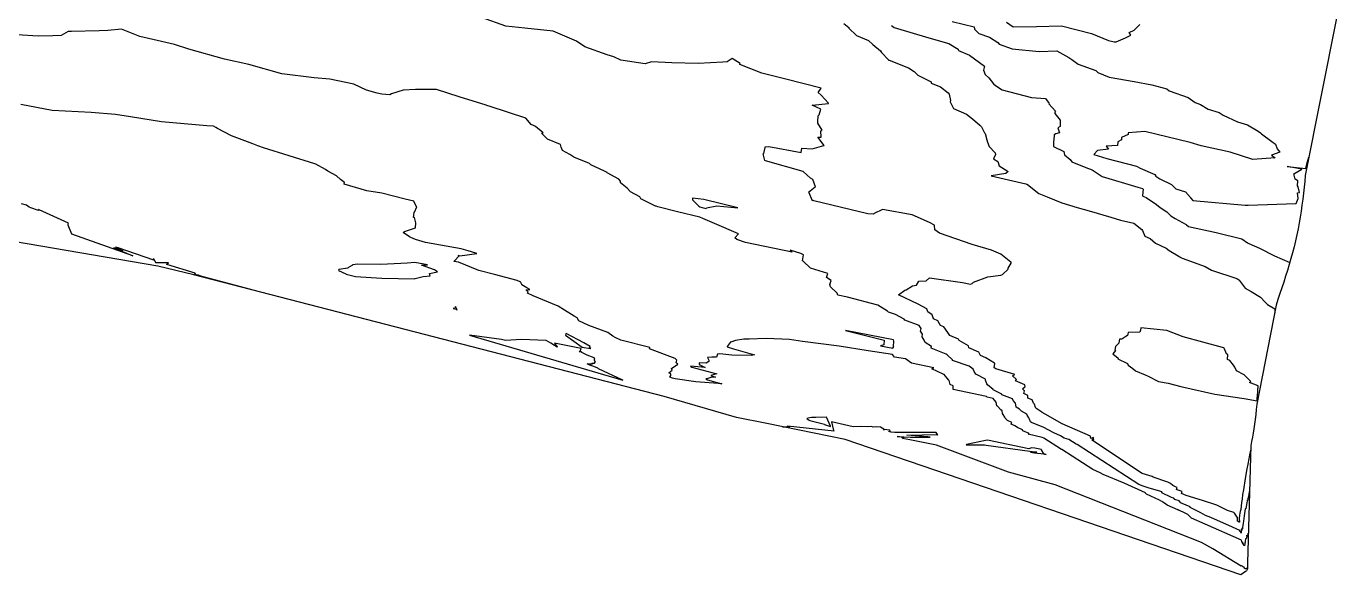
# Model space of a CAD drawing. Header units: metres. Extents: x 706349 to 713144, y 2649082 to 2655455.
# Drawn here: x 712631.2 to 713127.6, y 2651472.3 to 2651680.2 of the extents above; entities that cross this region are included whole.
import ezdxf

# ---------------------------------------------------------------- set-up
doc = ezdxf.new("R2010")
doc.units = ezdxf.units.M
for name, color, linetype in [('C-TINN-BNDY', 110, 'Continuous'), ('C-TOPO-MAJR', 9, 'Continuous'), ('C-TOPO-MINR', 8, 'Continuous')]:
    doc.layers.add(name, color=color, linetype=linetype)

msp = doc.modelspace()

# ---------------------------------------------------------------- linework, layer by layer
at = {"layer": 'C-TINN-BNDY', "color": 110, "linetype": 'Continuous', "lineweight": -3, "flags": 128}
msp.add_lwpolyline([(713127.57, 2651683.8), (713115.65, 2651623.65), (713115.43, 2651621.38), (713115.21, 2651619.12), (713114.95, 2651616.87), (713114.68, 2651614.61), (713114.39, 2651612.35), (713114.06, 2651610.1), (713113.7, 2651607.85), (713113.32, 2651605.61), (713112.91, 2651603.36), (713112.46, 2651601.11), (713111.96, 2651598.85), (713111.42, 2651596.6), (713110.84, 2651594.35), (713110.22, 2651592.12), (713109.57, 2651589.9), (713108.88, 2651587.67), (713108.19, 2651585.44), (713107.46, 2651583.22), (713106.74, 2651581.02), (713106.02, 2651578.83), (713105.3, 2651576.65), (713104.58, 2651574.47), (713097.25, 2651536.9), (713097.09, 2651534.95), (713096.89, 2651533.05), (713096.68, 2651531.19), (713096.41, 2651529.38), (713096.16, 2651527.65), (713095.88, 2651525.99), (713095.59, 2651524.4), (713095.29, 2651522.85), (713094.97, 2651521.35), (713093.7, 2651476.82), (713093.77, 2651476.2), (713093.78, 2651475.65), (713093.77, 2651475.16), (713093.73, 2651474.73), (713093.66, 2651474.37), (713093.54, 2651474.06), (713093.41, 2651473.84), (713093.2, 2651473.65), (713092.99, 2651473.51), (713091.21, 2651472.31), (712941.39, 2651523.58), (712911.7, 2651529.58), (712900.2, 2651531.93), (712872.78, 2651539.89), (712694.71, 2651585.95), (712681.07, 2651589.31), (711779.64, 2651743.41)], dxfattribs=at)
at = {"layer": 'C-TOPO-MAJR', "color": 9, "linetype": 'Continuous', "lineweight": -3, "elevation": -10, "flags": 128}
msp.add_lwpolyline([(713002.41, 2651681.66), (713005.01, 2651679.93), (713013.86, 2651680.12), (713023.32, 2651680.29), (713034.71, 2651677.4), (713041.12, 2651674.79), (713042.76, 2651674.39), (713043.23, 2651674.23), (713043.72, 2651674.23), (713044.03, 2651674.29), (713047.53, 2651675.72), (713049.55, 2651676.77), (713048.99, 2651677.81), (713050.8, 2651678.67), (713052.96, 2651680.79)], dxfattribs=at)
at = {"layer": 'C-TOPO-MAJR', "color": 9, "linetype": 'Continuous', "lineweight": -3, "flags": 128}
msp.add_lwpolyline([(713094.47, 2651503.76), (713094.42, 2651503.81), (713094.21, 2651502.68), (713094, 2651501.75), (713093.79, 2651500.46), (713093.72, 2651500.75), (713093.51, 2651499.68), (713093.08, 2651497.34), (713093, 2651497.36), (713092.92, 2651497.33), (713092.53, 2651494.71), (713092.37, 2651493.68), (713092.23, 2651492.6), (713092.1, 2651491.84), (713091.91, 2651490.26), (713091.81, 2651489.75), (713091.72, 2651489.99), (713091.62, 2651489.6), (713091.55, 2651489.14), (713091.45, 2651489.43), (713091.36, 2651489.66), (713091.33, 2651488.94), (713091.34, 2651488.11), (713091.23, 2651488.43), (713091.15, 2651488.61), (713091.06, 2651488.88), (713090.96, 2651488.65), (713090.87, 2651489.01), (713090.86, 2651488.99), (713090.84, 2651489.05), (713086.73, 2651491.02), (713085.8, 2651491.39), (713079.84, 2651493.98), (713077.82, 2651494.82), (713076.03, 2651495.75), (713074, 2651496.74), (713072.05, 2651497.87), (713072.06, 2651498.08), (713069.02, 2651499.31), (713068.48, 2651499.6), (713067.87, 2651500.34), (713066.21, 2651500.86), (713065.8, 2651501.34), (713064.99, 2651501.66), (713061.25, 2651503.35), (713061.37, 2651503.7), (713056.55, 2651505.18), (713054.22, 2651505.85), (713052.58, 2651506.58), (713029.23, 2651521.73), (713028.9, 2651521.75), (713026.04, 2651523.59), (713024.37, 2651524.14), (713022.91, 2651524.9), (713020.45, 2651526.16), (713016.34, 2651528.2), (713015.99, 2651528.36), (713016, 2651528.38), (713011.89, 2651529.97), (713011.56, 2651530.3), (713011.21, 2651531.34), (713010.97, 2651531.72), (713010.24, 2651532.76), (713010.21, 2651533.21), (713008.12, 2651534.3), (713007.44, 2651535.04), (713006.17, 2651535.87), (713006.05, 2651536.7), (713005.83, 2651537.38), (713004.99, 2651538.37), (713004.72, 2651538.98), (713000.76, 2651540.45), (713000.76, 2651540.7), (712997.72, 2651542.3), (712997.39, 2651542.43), (712997.38, 2651542.46), (712995.27, 2651544.3), (712995.02, 2651544.61), (712994.53, 2651546.06), (712994.56, 2651546.4), (712990.87, 2651548.32), (712990.19, 2651549.39), (712989.88, 2651550.27), (712988.3, 2651551.34), (712982.02, 2651553.51), (712982.04, 2651553.72), (712980.05, 2651555.62), (712979.64, 2651555.9), (712979.66, 2651555.94), (712973.96, 2651558.16), (712974.01, 2651558.79), (712971.6, 2651560.31), (712971.32, 2651561.26), (712970.52, 2651562.44), (712970.6, 2651563.47), (712969.84, 2651564.57), (712970.16, 2651565.69), (712969.36, 2651566.73), (712963.98, 2651568.82), (712963.76, 2651569.21), (712960.43, 2651570.92), (712957.8, 2651571.8), (712957.43, 2651572.25), (712953.74, 2651574.47), (712942.25, 2651577.55), (712938.62, 2651578.23), (712938.4, 2651578.63), (712938.36, 2651579.04), (712935.75, 2651581.46), (712935.53, 2651582.24), (712936, 2651583.88), (712934.31, 2651584.98), (712934.82, 2651586.42), (712928.23, 2651588.49), (712925.42, 2651591.1), (712925.14, 2651591.33), (712925.6, 2651593.52), (712925.36, 2651593.71), (712924.56, 2651594.1), (712920.49, 2651595.25), (712921.3, 2651594.58), (712903.67, 2651598.18), (712900.3, 2651599.36), (712899.54, 2651599.94), (712900.99, 2651601.5), (712899.21, 2651602.32), (712893.63, 2651604.72), (712887.49, 2651607.37), (712886.35, 2651607.77), (712877.86, 2651609.87), (712870.41, 2651611.69), (712869.72, 2651611.92), (712869.54, 2651612.02), (712863.93, 2651614.81), (712863.57, 2651615.57), (712860.07, 2651617.39), (712858.83, 2651618.75), (712856.29, 2651620.78), (712856.23, 2651621.47), (712855.66, 2651622.15), (712851.27, 2651624.62), (712851.18, 2651624.73), (712850.26, 2651625.26), (712845.08, 2651627.63), (712844.55, 2651628.1), (712838.61, 2651630.49), (712837.1, 2651631.61), (712834.32, 2651633.05), (712833.75, 2651634.37), (712833.49, 2651635.35), (712828.61, 2651637.34), (712826.36, 2651639.65), (712827, 2651639.83), (712824.1, 2651642.21), (712823.26, 2651642.55), (712822.37, 2651642.93), (712820.36, 2651645.36), (712806.89, 2651649.73), (712805.59, 2651650.07), (712805.37, 2651650.29), (712795.15, 2651653.36), (712786.62, 2651656.14), (712778.63, 2651656.18), (712773.94, 2651655.97), (712769.51, 2651654.57), (712768.91, 2651654.17), (712765.83, 2651654.36), (712764.13, 2651654.86), (712760.1, 2651655.96), (712755.3, 2651658.19), (712746.12, 2651660.1), (712740.23, 2651660.64), (712727.99, 2651662.11), (712715.51, 2651665.69), (712706.33, 2651667.63), (712692.77, 2651671.53), (712687.31, 2651673.18), (712674.24, 2651676.21), (712667.32, 2651679.05), (712662.14, 2651678.51), (712658.82, 2651678.43), (712648.28, 2651678.19), (712647.06, 2651678.11), (712644.47, 2651676.6), (712641.3, 2651676.54), (712635.7, 2651676.36), (712627.71, 2651676.87)], dxfattribs=at)
at = {"layer": 'C-TOPO-MINR', "color": 8, "linetype": 'Continuous', "lineweight": -3, "flags": 128}
for points, elevation in [([(713094.92, 2651519.52), (713094.91, 2651519.53), (713094.57, 2651517.73), (713094.24, 2651516.23), (713093.9, 2651514.18), (713093.89, 2651514.23), (713093.55, 2651512.51), (713092.86, 2651508.77), (713092.84, 2651508.77), (713092.83, 2651508.77), (713092.19, 2651504.44), (713091.91, 2651502.74), (713091.69, 2651500.96), (713091.47, 2651499.71), (713091.17, 2651497.1), (713091.01, 2651496.26), (713090.98, 2651496.32), (713090.82, 2651495.66), (713090.7, 2651494.89), (713090.69, 2651494.92), (713090.68, 2651494.93), (713090.63, 2651493.7), (713090.66, 2651492.27), (713090.65, 2651492.28), (713090.65, 2651492.29), (713090.65, 2651492.3), (713090.64, 2651492.29), (713090.64, 2651492.3), (713090.63, 2651492.29), (713089.97, 2651492.61), (713089.9, 2651492.65), (713089.97, 2651494.02), (713089.78, 2651494.09), (713088.86, 2651495.71), (713088.54, 2651495.86), (713086.12, 2651496.65), (713082.19, 2651498.67), (713076.66, 2651500.5), (713070.57, 2651502.32), (713069.59, 2651502.7), (713068.76, 2651503.08), (713069.03, 2651503.85), (713067.92, 2651504.2), (713067.07, 2651504.44), (713066.85, 2651504.66), (713067.06, 2651505.35), (713066.54, 2651505.63), (713065.44, 2651506.11), (713064.56, 2651506.89), (713063.56, 2651507.46), (713057.97, 2651509.31), (713057.63, 2651509.61), (713053.82, 2651510.63), (713035.02, 2651523.25), (713034.9, 2651523.33), (713034.89, 2651523.33), (713034.86, 2651523.36), (713034.95, 2651523.44), (713035.18, 2651523.65), (713035.28, 2651523.8), (713035.04, 2651523.71), (713035.3, 2651523.9), (713035.43, 2651524.14), (713035.39, 2651524.27), (713035.07, 2651524.23), (713034.36, 2651523.98), (713034.41, 2651524.13), (713034.39, 2651524.24), (713034.31, 2651524.28), (713034.27, 2651524.34), (713034.27, 2651524.43), (713034.27, 2651524.54), (713034.3, 2651524.78), (713023.55, 2651529.55), (713017.13, 2651533.21), (713015.96, 2651533.82), (713015.86, 2651533.92), (713013.54, 2651535.44), (713013.5, 2651535.73), (713013.08, 2651536.99), (713012.75, 2651537.37), (713012.22, 2651538.62), (713010.5, 2651539.25), (713010.53, 2651540.28), (713009.09, 2651541.03), (713009.32, 2651541.95), (713008.49, 2651542.74), (713009.57, 2651543.6), (713009.35, 2651544.33), (713005.87, 2651545.75), (713006.3, 2651546.37), (713004.75, 2651547.69), (713005.57, 2651548.16), (712998.49, 2651550.38), (712998.11, 2651550.64), (712997.86, 2651550.72), (712998.04, 2651552.39), (712997.95, 2651552.48), (712994.65, 2651554.53), (712992.58, 2651555.42), (712991.97, 2651556.7), (712988.22, 2651558.29), (712988.13, 2651559.09), (712984.55, 2651561.14), (712984.29, 2651561.56), (712980.99, 2651563.04), (712980.27, 2651564.06), (712980.3, 2651564.14), (712978.68, 2651566.24), (712977.45, 2651566.72), (712976.41, 2651568.5), (712974.82, 2651569.32), (712974.31, 2651570.79), (712972.64, 2651571.91), (712972.3, 2651573.12), (712968.98, 2651574.8), (712961.54, 2651578.39), (712961.54, 2651578.43), (712964.01, 2651580.12), (712964.47, 2651580.3), (712966.89, 2651581.74), (712968.39, 2651582), (712969.26, 2651583.54), (712972.02, 2651583.75), (712973.32, 2651584.83), (712985.83, 2651583.07), (712988.8, 2651582.41), (712989.42, 2651582.73), (712989.99, 2651583.23), (712995.42, 2651585.22), (713000.33, 2651585.79), (713000.93, 2651586.13), (713003.07, 2651588.07), (713002.96, 2651588.3), (713004.33, 2651590.66), (713004.13, 2651590.8), (713000.31, 2651593.75), (712996.8, 2651595.3), (712989.45, 2651597.51), (712977.05, 2651601.74), (712975.31, 2651602.99), (712975.26, 2651604.73), (712973.29, 2651605.82), (712966.7, 2651608.76), (712955.45, 2651610.66), (712952.32, 2651609.24), (712952.11, 2651608.92), (712949.98, 2651609.13), (712929.45, 2651614.04), (712929.22, 2651614.1), (712928.89, 2651614.17), (712928.87, 2651614.22), (712927.77, 2651617), (712927.41, 2651617.34), (712929.95, 2651619.34), (712930.07, 2651619.37), (712929.06, 2651622.1), (712928.27, 2651622.53), (712925.46, 2651625.15), (712911.19, 2651629.18), (712910.91, 2651629.29), (712910.95, 2651629.31), (712910.29, 2651631.87), (712910.55, 2651631.99), (712911.1, 2651634.24), (712911, 2651634.43), (712912.41, 2651634.53), (712924.71, 2651632.37), (712925.01, 2651633.93), (712928.91, 2651633.67), (712933.24, 2651634.96), (712933.35, 2651634.96), (712931.01, 2651638.1), (712932.29, 2651638.09), (712932.2, 2651640.56), (712932.69, 2651640.72), (712930.97, 2651643.48), (712931.03, 2651644.02), (712931.08, 2651646.17), (712931.46, 2651646.65), (712932.09, 2651648.69), (712928.85, 2651650.2), (712935.06, 2651650.9), (712935.11, 2651651.07), (712932.32, 2651654.03), (712931.19, 2651654.99), (712932.32, 2651656.69), (712918.85, 2651660.04), (712909.79, 2651662.38), (712901.52, 2651665.6), (712901.59, 2651665.98), (712898.61, 2651667.89), (712896.67, 2651666.65), (712895.03, 2651666.58), (712885.74, 2651665.99), (712875.73, 2651666.23), (712868.04, 2651666.63), (712865.67, 2651665.94), (712856.43, 2651667.33), (712853.68, 2651668.54), (712851.26, 2651669.32), (712842.74, 2651672.41), (712839.56, 2651674.47), (712830.82, 2651678.34), (712820.05, 2651679.46), (712812.85, 2651680.15), (712803.64, 2651683.5)], -2), ([(712940.91, 2651681.15), (712942.72, 2651679.69), (712942.74, 2651679.4), (712945.61, 2651676.65), (712950.22, 2651674.71), (712951.87, 2651673.27), (712954.71, 2651670.83), (712955.08, 2651670.26), (712957.79, 2651667.37), (712957.81, 2651667.34), (712957.98, 2651667.26), (712965.4, 2651664.42), (712967.48, 2651663.02), (712968.88, 2651661.59), (712973.91, 2651659.12), (712973.96, 2651658.63), (712977.48, 2651657.2), (712980.32, 2651654.96), (712980.77, 2651654.45), (712981.31, 2651651.96), (712981.17, 2651651.47), (712982.45, 2651649), (712987.37, 2651646.78), (712989.59, 2651645.09), (712992.36, 2651642.73), (712993.05, 2651642.07), (712994.1, 2651639.77), (712994.35, 2651639.49), (712994.96, 2651637.14), (712995.21, 2651636.21), (712995.88, 2651634.56), (712998.19, 2651632.21), (712998.27, 2651631.59), (712997.54, 2651629.92), (712999.23, 2651628.87), (712999.64, 2651627.24), (713003.12, 2651625.18), (713002.18, 2651624.36), (712996.66, 2651623.52), (713009.83, 2651620.48), (713010.02, 2651620.31), (713010.18, 2651620.26), (713010.37, 2651620.16), (713014.75, 2651616.81), (713017.88, 2651615.49), (713023.38, 2651613.28), (713029.18, 2651611.52), (713033.76, 2651610.18), (713042.03, 2651607.86), (713045.59, 2651606.63), (713050.65, 2651605.49), (713053.74, 2651603.14), (713053.93, 2651602.74), (713054.82, 2651600.66), (713056.94, 2651599.68), (713058.94, 2651597.91), (713062.92, 2651596.07), (713064.14, 2651595.18), (713068.15, 2651592.77), (713068.23, 2651592.65), (713069.04, 2651592.28), (713077.69, 2651589.07), (713080.06, 2651587.73), (713089.66, 2651584.56), (713090.46, 2651584.13), (713090.55, 2651583.98), (713092.91, 2651580.91), (713095.18, 2651579.7), (713098.64, 2651577.47), (713100.38, 2651575.59), (713101.37, 2651574.75), (713104.14, 2651573.11), (713104.05, 2651571.82), (713104.02, 2651571.6)], -4), ([(712958.95, 2651680.44), (712959.95, 2651679.63), (712973.05, 2651675.81), (712980.57, 2651673.63), (712984.1, 2651671.44), (712984.29, 2651671.02), (712988.44, 2651669.15), (712994.08, 2651664.98), (712993.71, 2651663.57), (712994.4, 2651661.83), (712995.82, 2651660.62), (712997.6, 2651658.28), (712998.26, 2651657.71), (713000.86, 2651656.03), (713011.95, 2651653.12), (713017.3, 2651652.81), (713018.63, 2651650.87), (713018.47, 2651650.76), (713021.09, 2651647.94), (713020.77, 2651647.58), (713020.79, 2651647.11), (713022.84, 2651644.56), (713022.78, 2651643.87), (713022.79, 2651642.17), (713021.97, 2651641.66), (713022.49, 2651639.82), (713021.1, 2651639.42), (713020.5, 2651638.97), (713020.45, 2651637.11), (713020.22, 2651636.51), (713020.25, 2651634.64), (713024.18, 2651632.7), (713024.47, 2651631.41), (713026.6, 2651629.64), (713027.26, 2651628.72), (713032.57, 2651626.58), (713034.88, 2651625.78), (713035.65, 2651625.27), (713038.74, 2651623.22), (713052.23, 2651619.22), (713054.02, 2651618.64), (713054.22, 2651618.42), (713053.93, 2651616), (713054.15, 2651615.76), (713055.41, 2651615.22), (713059.25, 2651612.58), (713060.64, 2651611.49), (713063.17, 2651609.81), (713064.67, 2651608.3), (713066.37, 2651607.3), (713070.49, 2651605.02), (713070.64, 2651604.9), (713071.39, 2651604.29), (713081.85, 2651601.95), (713091.6, 2651599.58), (713093.8, 2651598.14), (713094.21, 2651597.78), (713098.35, 2651596.06), (713104.03, 2651593.22), (713109.78, 2651590.61)], -6), ([(712981.91, 2651682), (712990.28, 2651679.9), (712990.39, 2651679.1), (712992.04, 2651677.39), (712996.04, 2651676.02), (712999.17, 2651674.02), (712999.63, 2651673.34), (713004.57, 2651671.61), (713014.85, 2651670.57), (713021.55, 2651670.87), (713026.12, 2651668.37), (713027.26, 2651667.61), (713029.64, 2651665.8), (713036.31, 2651663.33), (713037.06, 2651662.68), (713041.36, 2651660.84), (713050.85, 2651659.18), (713057.52, 2651657.92), (713063.25, 2651656.44), (713064.12, 2651655.69), (713071.24, 2651653.12), (713073.98, 2651651.24), (713075.91, 2651650.49), (713078.8, 2651648.69), (713083.06, 2651647.53), (713084.54, 2651646.47), (713089.93, 2651643.97), (713093.72, 2651642.8), (713097.79, 2651640.44), (713098.64, 2651639.75), (713099.09, 2651639.4), (713102.96, 2651636.44), (713104.31, 2651635.43), (713105.05, 2651633.65), (713105.94, 2651632.5), (713102.89, 2651631.25), (713104.21, 2651630.25), (713095.79, 2651629.69), (713087.18, 2651632.5), (713076.24, 2651634.88), (713072.02, 2651636.1), (713054.87, 2651640.23), (713048.49, 2651639.79), (713048.57, 2651639.09), (713046.07, 2651638), (713046, 2651637.09), (713044.67, 2651636.36), (713044.51, 2651635), (713040.21, 2651634.67), (713041.11, 2651633.59), (713036.91, 2651633.11), (713035.57, 2651631.54), (713040.53, 2651630.08), (713051.73, 2651627.17), (713053.12, 2651626.37), (713058.68, 2651623.99), (713058.99, 2651623.38), (713060.56, 2651622.39), (713064.92, 2651620.18), (713066.57, 2651618.61), (713070.29, 2651617.42), (713072.16, 2651615.31), (713072.14, 2651615.17), (713073.1, 2651614.15), (713092.87, 2651612.41), (713093.16, 2651612.38), (713093.48, 2651612.33), (713093.58, 2651612.35), (713094.01, 2651612.4), (713112.2, 2651612.95), (713112.89, 2651614.9), (713112.7, 2651616.99), (713113.49, 2651617.14), (713112.91, 2651619.3), (713112.63, 2651619.67), (713112.83, 2651621.64), (713111.84, 2651622.24), (713111.29, 2651624.2), (713114.34, 2651625.94), (713108.76, 2651626.98), (713115.84, 2651626.2), (713116.2, 2651627.88), (713116.23, 2651627.98), (713116.98, 2651630.52), (713117.01, 2651630.5)], -8), ([(713094.02, 2651488), (713093.93, 2651488.09), (713093.84, 2651487.63), (713093.76, 2651487.26), (713093.68, 2651486.74), (713093.56, 2651487.28), (713093.48, 2651486.85), (713093.3, 2651485.9), (713093.16, 2651485.96), (713093.01, 2651485.9), (713092.87, 2651484.98), (713092.82, 2651484.62), (713092.77, 2651484.25), (713092.72, 2651483.98), (713092.66, 2651483.42), (713092.62, 2651483.25), (713092.45, 2651483.66), (713092.42, 2651483.53), (713092.4, 2651483.38), (713092.2, 2651483.95), (713092.03, 2651484.39), (713092.02, 2651484.19), (713092.02, 2651483.96), (713091.82, 2651484.58), (713091.65, 2651484.94), (713091.47, 2651485.46), (713091.46, 2651485.44), (713091.47, 2651485.38), (713077.71, 2651491.55), (713072.56, 2651493.77), (713072.21, 2651494.15), (713071.18, 2651495.12), (713070.36, 2651495.58), (713067.44, 2651496.88), (713067.38, 2651496.86), (713067.37, 2651496.87), (713067.33, 2651496.89), (713063.38, 2651498.7), (713062.81, 2651499.12), (713062.35, 2651499.5), (713061.7, 2651499.84), (713061.47, 2651500.12), (713060.84, 2651500.32), (713060.69, 2651500.5), (713060.38, 2651500.62), (713055.54, 2651502.8), (713055.12, 2651503.23), (713055.07, 2651503.33), (713055.07, 2651503.31), (713047.05, 2651506.97), (713039.02, 2651510.26), (713037.97, 2651510.96), (713035.13, 2651512.23), (713023.46, 2651519.81), (713023.29, 2651519.81), (713016.64, 2651524.1), (713015.92, 2651524.34), (713010.62, 2651525.61), (713011.05, 2651525.8), (713008.67, 2651526.81), (713008.55, 2651527.2), (713006.65, 2651528.08), (713005.66, 2651528.74), (713004.19, 2651529.42), (713004.54, 2651530.07), (713002.89, 2651530.71), (713001.94, 2651531.69), (713001.82, 2651532.04), (713001.18, 2651533.08), (713000.96, 2651533.39), (713000.88, 2651534.47), (713000.28, 2651534.78), (712999.02, 2651536.15), (712998.8, 2651536.3), (712998.61, 2651537.68), (712998.58, 2651537.77), (712997.44, 2651539.1), (712995.17, 2651539.57), (712994.85, 2651539.82), (712982.27, 2651542.52), (712982.25, 2651543.87), (712981.07, 2651544.35), (712980.8, 2651545.95), (712980.54, 2651546.17), (712978.87, 2651548.22), (712978.71, 2651548.24), (712978.47, 2651548.29), (712974.25, 2651550.3), (712974.94, 2651550.67), (712966.43, 2651552.54), (712964.18, 2651554.1), (712960.03, 2651554.76), (712959.31, 2651555.74), (712950.1, 2651557.21), (712939.03, 2651558.96), (712925.24, 2651560.68), (712920.29, 2651561.43), (712911.49, 2651561.87), (712905.06, 2651561.57), (712902.99, 2651561.54), (712899.85, 2651561.03), (712898.01, 2651560.51), (712897.84, 2651560.43), (712897.83, 2651560.32), (712896.61, 2651558.82), (712896.65, 2651558.65), (712899.1, 2651557.9), (712907.02, 2651555.69), (712905.71, 2651555.35), (712898.43, 2651555.53), (712893.85, 2651556.01), (712892.99, 2651555.89), (712892.62, 2651554.74), (712890.81, 2651554.8), (712889.17, 2651554.64), (712889.77, 2651553.6), (712889.71, 2651553.15), (712888.66, 2651552.52), (712886.1, 2651552.57), (712886.01, 2651551.98), (712888.36, 2651550.87), (712882.76, 2651551.4), (712883.25, 2651550.96), (712892.71, 2651548.47), (712892.09, 2651548.38), (712890.46, 2651547.79), (712892.24, 2651547.24), (712890.92, 2651547.23), (712889.34, 2651546.73), (712888.64, 2651546.56), (712889.21, 2651546.22), (712894.67, 2651544.69), (712893.23, 2651544.82), (712884.86, 2651545.43), (712876.97, 2651546.54), (712875.94, 2651546.76), (712874.96, 2651547.24), (712875.39, 2651547.85), (712875.27, 2651548.42), (712874.55, 2651548.88), (712875.83, 2651549.83), (712875.6, 2651550.46), (712878, 2651552.07), (712877.41, 2651552.68), (712877.55, 2651553.61), (712877.57, 2651553.63), (712877.03, 2651554.26), (712867.29, 2651557.89), (712867.37, 2651558.43), (712856.42, 2651561.23), (712854.3, 2651562.27), (712853.36, 2651562.76), (712851.53, 2651564.14), (712844.25, 2651566.72), (712840.5, 2651568.59), (712839.89, 2651569.71), (712838.7, 2651570.33), (712835.03, 2651572.59), (712832.63, 2651574.15), (712823.13, 2651578.07), (712821.04, 2651579.06), (712821.34, 2651579.58), (712820.65, 2651580.01), (712820.54, 2651580.22), (712821.88, 2651580.46), (712820.75, 2651580.99), (712818.85, 2651582.2), (712818.94, 2651582.26), (712818.48, 2651583.12), (712818.49, 2651583.18), (712817.12, 2651583.81), (712808.49, 2651586.1), (712802.62, 2651587.61), (712794.94, 2651590.79), (712793.17, 2651591.08), (712793.45, 2651591.22), (712795.1, 2651593.13), (712795.1, 2651593.16), (712794.82, 2651593.25), (712795.4, 2651593.2), (712801.83, 2651594.03), (712799.86, 2651594.65), (712798.51, 2651595), (712795.97, 2651595.83), (712782.37, 2651598.2), (712778.57, 2651599.37), (712776.82, 2651600.11), (712776.37, 2651600.33), (712773.98, 2651601.97), (712774.49, 2651602.37), (712778.63, 2651603.77), (712778.61, 2651603.78), (712778.71, 2651605.64), (712778.7, 2651605.66), (712778.18, 2651607.63), (712777.92, 2651607.75), (712778.06, 2651609.66), (712778.19, 2651609.76), (712779.07, 2651611.7), (712778.99, 2651611.73), (712778.01, 2651613.9), (712774.76, 2651614.66), (712765.81, 2651616.94), (712760.17, 2651617.79), (712751.65, 2651620.26), (712751.77, 2651620.98), (712750.2, 2651622.09), (712748.69, 2651623.47), (712745.42, 2651625.19), (712744.51, 2651625.87), (712740.82, 2651627.9), (712740.49, 2651628.02), (712721.02, 2651634.06), (712718.94, 2651634.87), (712717.03, 2651635.62), (712708.94, 2651638.59), (712703.62, 2651641.47), (712702.93, 2651641.75), (712702.11, 2651642.35), (712699.57, 2651642.36), (712682.36, 2651643.93), (712670.62, 2651645.88), (712664.93, 2651646.74), (712655.8, 2651647.41), (712641.06, 2651648.25), (712629.13, 2651650.51)], 2), ([(712716.23, 2651580.38), (712697.29, 2651585.5), (712696.38, 2651585.82), (712694.96, 2651585.97), (712695.17, 2651586.03), (712695.45, 2651586.17), (712695.15, 2651586.13), (712695.08, 2651586.31), (712695.08, 2651586.34), (712695.09, 2651586.38), (712695.11, 2651586.44), (712695.11, 2651586.5), (712695.13, 2651586.57), (712684.42, 2651589.91), (712684.45, 2651590.05), (712685.12, 2651590.53), (712684.52, 2651590.49), (712680.39, 2651590.57), (712680.43, 2651590.39), (712679.33, 2651592.15), (712679.44, 2651591.7), (712679.49, 2651591.54), (712666.05, 2651596.22), (712664.94, 2651596.5), (712667.73, 2651595.08), (712666.92, 2651595.28), (712664.36, 2651596.19), (712671.53, 2651593.2), (712648.49, 2651601.42), (712647.02, 2651604.81), (712647.11, 2651605.16), (712647.2, 2651605.53), (712636.05, 2651610.59), (712635.86, 2651610.66), (712635.85, 2651610.36), (712632.94, 2651611.36), (712632.33, 2651611.59), (712631.26, 2651612.35), (712629.34, 2651612.9)], 4), ([(713093.74, 2651474.87), (713093.47, 2651474.64), (713093.46, 2651474.7), (713093.24, 2651474.65), (713093.16, 2651474.63), (713092.94, 2651474.55), (713092.87, 2651474.55), (713092.73, 2651474.64), (713092.67, 2651474.68), (713092.57, 2651474.86), (713092.5, 2651475.18), (713092.43, 2651475.16), (713092.36, 2651475.18), (713092.19, 2651475.26), (713092.13, 2651475.29), (713091.96, 2651475.32), (713091.82, 2651475.45), (713091.7, 2651475.66), (713091.58, 2651475.71), (713091.47, 2651475.83), (713091.36, 2651475.62), (713080.68, 2651482.15), (713076.35, 2651484.55), (713020.96, 2651506.41), (713003.28, 2651511.15), (712975.93, 2651521.46), (712965.9, 2651523.47), (712963.13, 2651523.99), (712963.65, 2651524.04), (712962.79, 2651524.27), (712963.54, 2651524.34), (712961.05, 2651524.69), (712966.17, 2651524.52), (712973.61, 2651524.52), (712972.72, 2651524.6), (712964.76, 2651525.2), (712976.23, 2651525.52), (712976.42, 2651525.25), (712976.19, 2651525.63), (712976.17, 2651525.68), (712976.16, 2651525.69), (712976.18, 2651525.59), (712975.79, 2651526.23), (712960.17, 2651526.25), (712958.73, 2651526.29), (712957.95, 2651526.61), (712958.37, 2651527.04), (712958.23, 2651527.11), (712956.19, 2651527.4), (712956.06, 2651527.15), (712955.95, 2651527.46), (712955.4, 2651527.85), (712954.72, 2651528.21), (712953.35, 2651528.32), (712951.96, 2651528.3), (712951.31, 2651528.54), (712949.91, 2651528.34), (712947.24, 2651528.49), (712944.43, 2651528.32), (712936.14, 2651530.24), (712937, 2651527.04), (712937.24, 2651526.7), (712937.25, 2651526.69), (712919.55, 2651528.63), (712919.41, 2651528.45), (712919.44, 2651528.33), (712920.41, 2651528.06), (712917.85, 2651528.43), (712917.68, 2651528.41), (712918.29, 2651528.25)], 4)]:
    msp.add_lwpolyline(points, dxfattribs=dict(at, elevation=elevation))
for points, elevation in [([(712886.31, 2651611.77), (712887.19, 2651611.5), (712888.7, 2651611.14), (712888.83, 2651611.31), (712892.75, 2651612.13), (712900.7, 2651611.33), (712887.86, 2651614.46), (712883.53, 2651615.04), (712883.52, 2651614.41), (712885.97, 2651612.01), (712886.31, 2651611.77)], -2), ([(712754.76, 2651589.79), (712754.78, 2651589.68), (712754.72, 2651589.59), (712752.98, 2651588.65), (712752.97, 2651588.48), (712749.63, 2651587.96), (712749.41, 2651587.66), (712752.28, 2651586.38), (712752.3, 2651586.2), (712755.85, 2651585.35), (712765.9, 2651584.69), (712778.29, 2651584.47), (712778.47, 2651584.52), (712781.5, 2651585.36), (712784.17, 2651585.61), (712783.91, 2651586.48), (712786.9, 2651587.1), (712785.8, 2651587.87), (712780.91, 2651589.61), (712783.21, 2651589.77), (712778.34, 2651590.58), (712775.45, 2651590.38), (712773.03, 2651590.26), (712765.46, 2651589.88), (712756.73, 2651589.99), (712754.76, 2651589.79)], 2), ([(712793.71, 2651573.93), (712793.73, 2651573.76), (712793.85, 2651573.43), (712792.84, 2651573.21), (712792.83, 2651573.19), (712792.84, 2651573.17), (712794.05, 2651572.96), (712794.13, 2651572.83), (712794.22, 2651572.69), (712794.32, 2651572.57), (712794.3, 2651572.88), (712793.71, 2651573.93)], 4), ([(713053.31, 2651565.87), (713053.16, 2651565.03), (713053.02, 2651564.21), (713048.51, 2651564.16), (713048.29, 2651562.98), (713047.7, 2651562.65), (713046.2, 2651561.6), (713045.23, 2651561.55), (713044.98, 2651560.22), (713045, 2651560.04), (713043.73, 2651558.86), (713043.49, 2651557.45), (713043.73, 2651557.34), (713042.71, 2651556.05), (713042.73, 2651556.03), (713044.81, 2651554.34), (713044.58, 2651554.14), (713048.24, 2651552.37), (713048.53, 2651551.69), (713050.3, 2651550.5), (713051.39, 2651549.64), (713054.95, 2651548.05), (713056.1, 2651547.53), (713059.99, 2651545.57), (713063.71, 2651544.93), (713068.56, 2651543.7), (713081.37, 2651540.72), (713092.52, 2651539.08), (713097.35, 2651538.27), (713097.45, 2651539.15), (713097.45, 2651539.17), (713097.71, 2651541.62), (713097.7, 2651541.66), (713097.7, 2651541.69), (713097.72, 2651541.92), (713097.72, 2651542), (713097.85, 2651543.87), (713097.84, 2651543.92), (713097.83, 2651543.91), (713097.77, 2651543.91), (713094.46, 2651545.19), (713095, 2651545.49), (713093.27, 2651547.29), (713092.54, 2651548.07), (713089.57, 2651549.6), (713088.95, 2651550.92), (713088.43, 2651551.7), (713087.01, 2651553.45), (713086.21, 2651553.93), (713086.27, 2651555.77), (713085.84, 2651556.06), (713084.97, 2651558.2), (713084.73, 2651558.33), (713084.25, 2651558.46), (713069.44, 2651562.53), (713063.17, 2651564.87), (713053.31, 2651565.87)], -2), ([(712812.72, 2651561.06), (712811.21, 2651561.47), (712799.06, 2651563.05), (712857.09, 2651546.03), (712847.99, 2651550.36), (712847.62, 2651550.65), (712847.39, 2651550.75), (712845.75, 2651551.36), (712844.7, 2651551.72), (712844.66, 2651551.78), (712844.42, 2651551.89), (712844.14, 2651552.02), (712843.63, 2651552.21), (712845.1, 2651552.21), (712845.65, 2651552.19), (712845.44, 2651552.39), (712845.61, 2651552.5), (712846.4, 2651552.44), (712846.52, 2651552.61), (712846.54, 2651552.73), (712846.58, 2651552.93), (712846.76, 2651553.06), (712846.41, 2651553.33), (712846.46, 2651553.52), (712846.56, 2651553.7), (712846.21, 2651554.02), (712846.51, 2651554.26), (712846.34, 2651554.48), (712843.58, 2651555.5), (712841.62, 2651556.56), (712841.08, 2651556.92), (712840.78, 2651556.62), (712840.95, 2651557.1), (712841.38, 2651557.99), (712831.22, 2651560.12), (712831.47, 2651559.66), (712832.28, 2651558.74), (712832.22, 2651558.59), (712831.24, 2651559.2), (712829.89, 2651560.06), (712828.17, 2651561.13), (712818.78, 2651561.45), (712812.72, 2651561.06)], 4), ([(712844.72, 2651558.85), (712842.35, 2651560.23), (712835.68, 2651563.7), (712835.59, 2651563.59), (712835.4, 2651563.13), (712841.7, 2651558.56), (712844.88, 2651558), (712844.97, 2651558.11), (712844.53, 2651558.37), (712844.72, 2651558.85)], 4), ([(712956.15, 2651561.16), (712956.04, 2651559.47), (712954.78, 2651559.12), (712959.46, 2651558.22), (712959.77, 2651558.75), (712959.69, 2651558.78), (712959.83, 2651560.81), (712959.8, 2651560.83), (712959.66, 2651561.29), (712941.51, 2651564.88), (712956.15, 2651561.16)], 2), ([(712930.25, 2651531.94), (712930.14, 2651531.85), (712928.65, 2651531.93), (712927.34, 2651531.64), (712926.89, 2651531.54), (712927.43, 2651531.06), (712928.02, 2651530.8), (712929.02, 2651530.52), (712933.53, 2651529.35), (712933.56, 2651529.31), (712933.52, 2651529.28), (712935.82, 2651528.5), (712935.81, 2651528.54), (712935.83, 2651528.52), (712935.79, 2651528.62), (712934.28, 2651532.03), (712930.25, 2651531.94)], 4), ([(712994.08, 2651521.49), (712994.13, 2651521.5), (712994.75, 2651521.42), (713011.35, 2651519.21), (713013.77, 2651518.82), (713013.99, 2651518.76), (713013.56, 2651518.76), (713013.52, 2651518.73), (713011.62, 2651518.75), (713013.07, 2651518.57), (713016.56, 2651518.11), (713016.48, 2651518.16), (713016.63, 2651518.09), (713016.66, 2651518.09), (713016.83, 2651518.04), (713017.48, 2651517.93), (713016.61, 2651518.14), (713015.71, 2651519.69), (713015.71, 2651519.73), (713015.71, 2651519.74), (713013.17, 2651520.26), (713011.94, 2651520.44), (713010.89, 2651520.06), (712995.27, 2651523.31), (712994.57, 2651523.18), (712987.33, 2651521.73), (712987.19, 2651521.52), (712994.08, 2651521.49)], 4), ([(713035.33, 2651523.66), (713035.28, 2651523.62), (713035.56, 2651523.5), (713035.53, 2651523.53), (713035.55, 2651523.54), (713035.33, 2651523.66)], -2)]:
    msp.add_lwpolyline(points, close=True, dxfattribs=dict(at, elevation=elevation))

doc.saveas('drawing.dxf')
